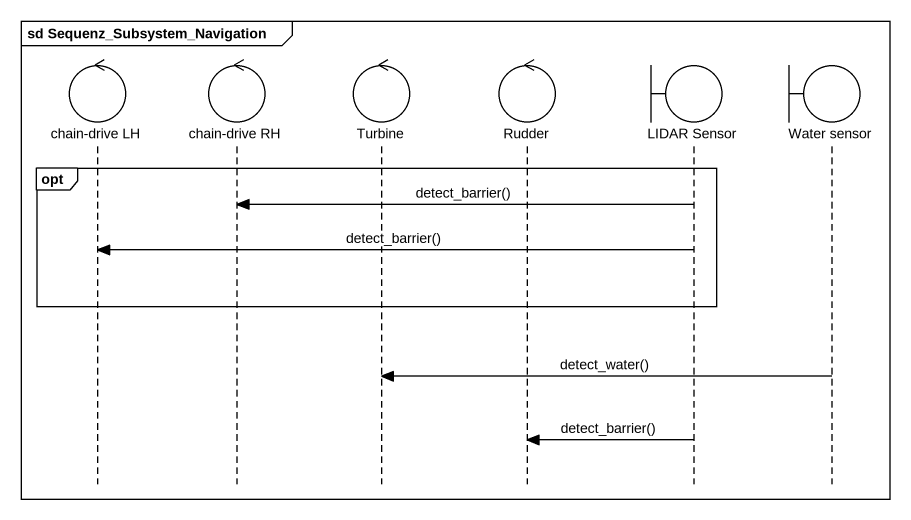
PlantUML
@startuml
mainframe sd Sequenz_Subsystem_Navigation
hide footbox
control "chain-drive LH" as chain_drive_LH
control "chain-drive RH" as chain_drive_RH
control Turbine
control Rudder
boundary "LIDAR Sensor" as LIDAR_Sensor
boundary "Water sensor" as Water_sensor

opt
  LIDAR_Sensor -> chain_drive_RH : detect_barrier()
  LIDAR_Sensor -> chain_drive_LH : detect_barrier()
end
Water_sensor -> Turbine : detect_water()
LIDAR_Sensor -> Rudder : detect_barrier()
@enduml
